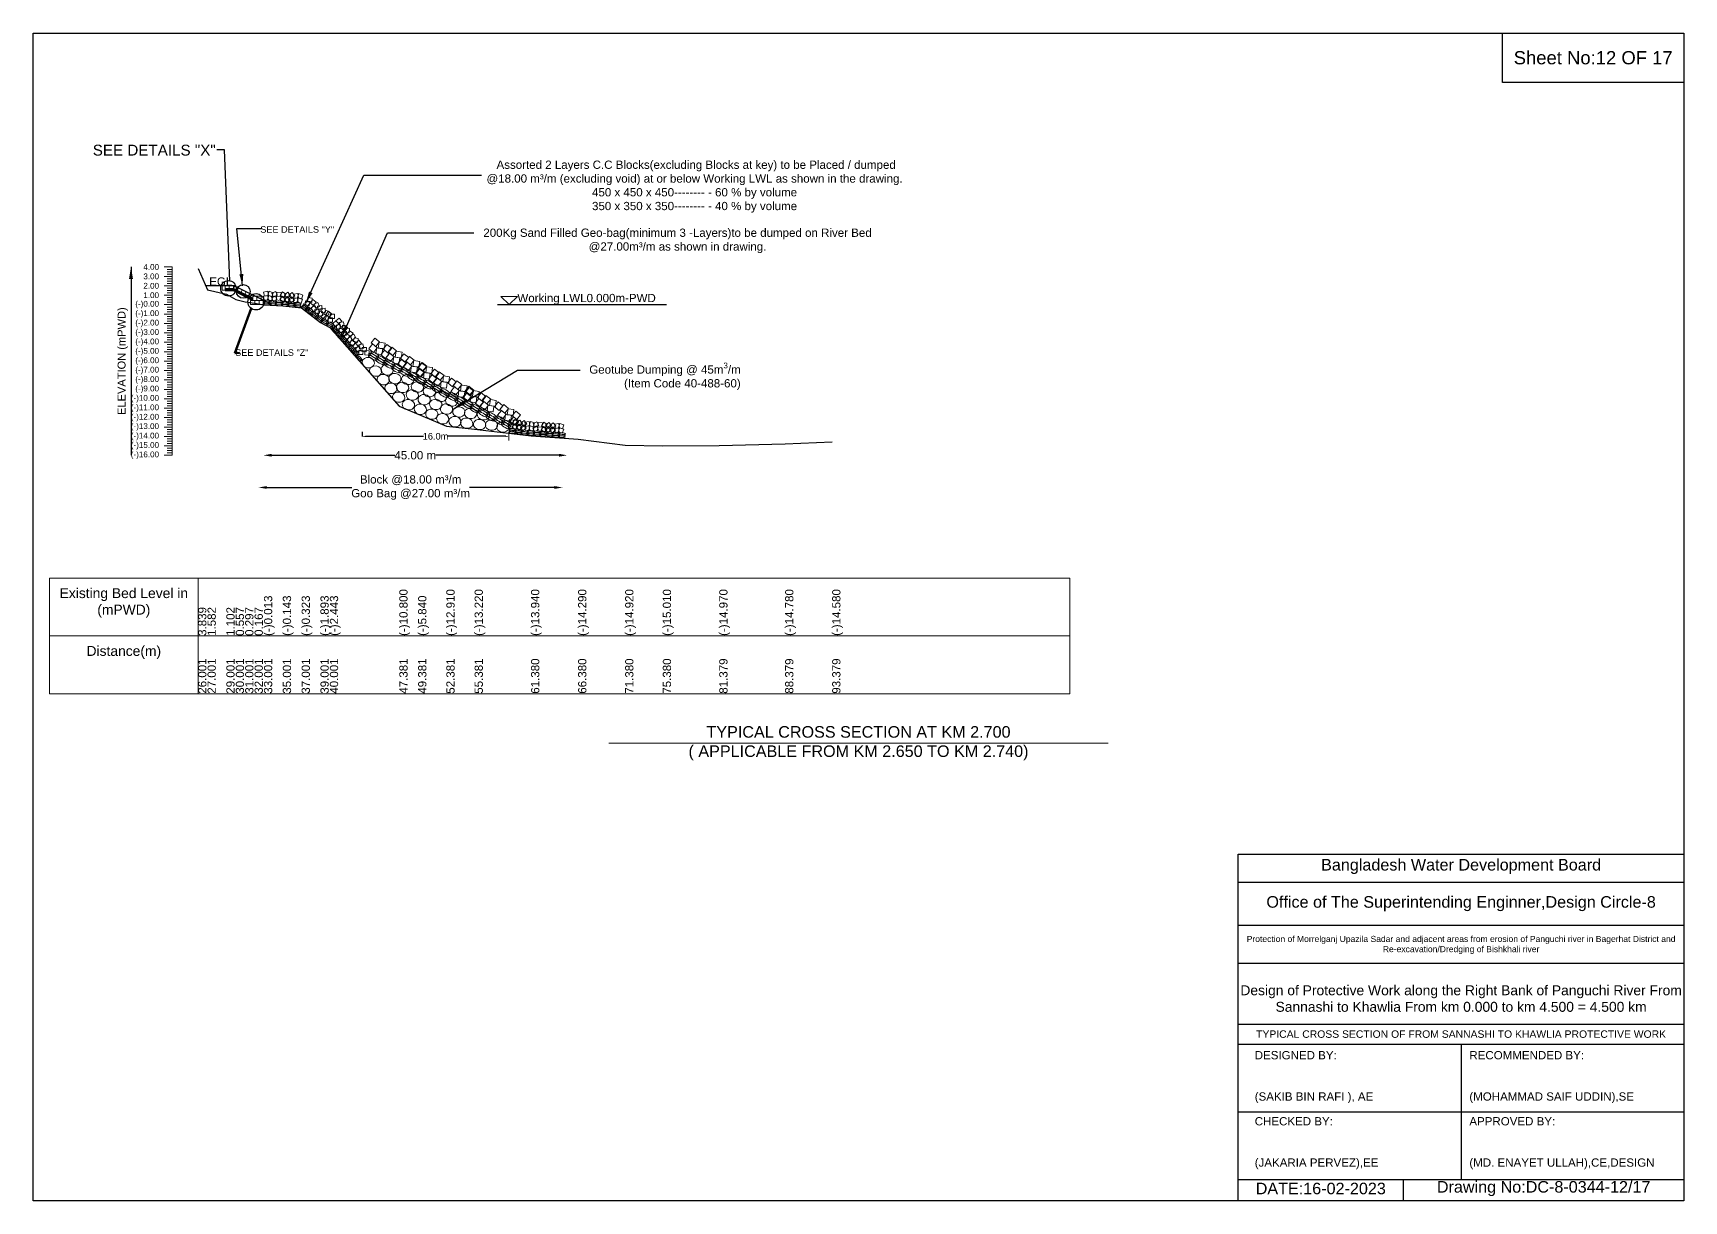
# Model space of a CAD drawing. Header units: inches. Extents: x 89000 to 337533, y -10828 to 570.
# Drawn here: x 254807 to 264807, y -10245 to -3174 of the extents above; entities that cross this region are included whole.
import ezdxf

# ---------------------------------------------------------------- set-up
doc = ezdxf.new("R2010")
doc.units = ezdxf.units.IN
doc.header["$LTSCALE"] = 7
doc.header["$MEASUREMENT"] = 0
for name, color, linetype, lineweight in [('Cross section Data Border', 7, 'Continuous', 9), ('Cross Section Labels', 7, 'Continuous', 9), ('Existing_Bed_Level for Xsection', 7, 'Continuous', 25), ('Long Section Labels', 7, 'Continuous', 9)]:
    doc.layers.add(name, color=color, linetype=linetype, lineweight=lineweight)
doc.styles.get("Standard").update_dxf_attribs({"font": 'arial.ttf'})
doc.dimstyles.new('Appron Lebeling Style', dxfattribs={"dimtxt": 50, "dimasz": 50, "dimexe": 0.18, "dimexo": 0.0625, "dimgap": 0.09, "dimtad": 0, "dimtih": 1, "dimtoh": 1, "dimdec": 4, "dimzin": 0, "dimdsep": 46, "dimtxsty": 'Standard', "dimcen": 0.09, "dimse1": 1, "dimse2": 1, "dimadec": 0, "dimazin": 0, "dimtfac": 1, "dimtdec": 4, "dimtofl": 0, "dimtmove": 0, "dimatfit": 3, "dimfxl": 1, "dimtolj": 1, "dimtzin": 0, "dimarcsym": 0})
doc.dimstyles.get("Standard").update_dxf_attribs({"dimtxt": 0.18, "dimasz": 0.18, "dimexe": 0.18, "dimexo": 0.0625, "dimgap": 0.09, "dimtad": 0, "dimtih": 1, "dimtoh": 1, "dimdec": 4, "dimzin": 0, "dimdsep": 46, "dimtxsty": 'Standard', "dimcen": 0.09, "dimadec": 0, "dimazin": 0, "dimtfac": 1, "dimtdec": 4, "dimtofl": 0, "dimtmove": 0, "dimatfit": 3, "dimfxl": 1, "dimtolj": 1, "dimtzin": 0, "dimarcsym": 0})

# ---------------------------------------------------------------- blocks, each defined once
blk = doc.blocks.new('*D24')
at = {"layer": 'Cross Section Labels', "color": 0, "lineweight": -2, "transparency": 16777216}
for p, q in [((256252, -5731), (256999, -5731)), ((257993, -5731), (257246, -5731))]:
    blk.add_line(p, q, dxfattribs=at)
at = {"layer": 'Cross Section Labels', "color": 0, "transparency": 16777216}
for points in [[(256252, -5722), (256252, -5739), (256202, -5731)], [(257993, -5722), (257993, -5739), (258043, -5731)]]:
    blk.add_solid(points, dxfattribs=at)
at = {"layer": 'Defpoints', "color": 0, "transparency": 16777216}
for p in [(256202, -4819), (258043, -5629), (258043, -5731)]:
    blk.add_point(p, dxfattribs=at)
at = {"layer": 'Cross Section Labels', "color": 0, "transparency": 16777216, "insert": (257122, -5731), "char_height": 50, "attachment_point": 5}
blk.add_mtext('\\A1;45.00 m', dxfattribs=at)
blk = doc.blocks.new('*D25')
at = {"layer": 'Cross Section Labels', "color": 0, "lineweight": -2, "transparency": 16777216}
for p, q in [((256223, -5926), (256738, -5926)), ((257965, -5926), (257450, -5926))]:
    blk.add_line(p, q, dxfattribs=at)
at = {"layer": 'Cross Section Labels', "color": 0, "transparency": 16777216}
for points in [[(256223, -5917), (256223, -5934), (256173, -5926)], [(257965, -5917), (257965, -5934), (258015, -5926)]]:
    blk.add_solid(points, dxfattribs=at)
at = {"layer": 'Defpoints', "color": 0, "transparency": 16777216}
for p in [(256173, -4814), (258015, -5624), (258015, -5926)]:
    blk.add_point(p, dxfattribs=at)
at = {"layer": 'Cross Section Labels', "color": 0, "transparency": 16777216, "insert": (257094, -5926), "char_height": 50, "attachment_point": 5}
blk.add_mtext('\\A1;Block @18.00 m³/m ^JGoo Bag @27.00 m³/m ', dxfattribs=at)
blk = doc.blocks.new('*D26')
at = {"layer": 'Cross Section Labels', "color": 0, "lineweight": -2, "transparency": 16777216}
for p, q in [((256800, -5588), (256800, -5617)), ((256820, -5616), (257172, -5616)), ((257670, -5616), (257318, -5616)), ((257690, -5616), (257690, -5616))]:
    blk.add_line(p, q, dxfattribs=at)
at = {"layer": 'Cross Section Labels', "color": 0, "transparency": 16777216}
for points in [[(256820, -5613), (256820, -5620), (256800, -5616)], [(257670, -5613), (257670, -5620), (257690, -5616)]]:
    blk.add_solid(points, dxfattribs=at)
at = {"layer": 'Defpoints', "color": 0, "transparency": 16777216}
for p in [(256800, -5588), (257690, -5616), (257690, -5616)]:
    blk.add_point(p, dxfattribs=at)
at = {"layer": 'Cross Section Labels', "color": 0, "transparency": 16777216, "insert": (257245, -5616), "char_height": 40, "attachment_point": 5}
blk.add_mtext('\\A1;16.0m', dxfattribs=at)

msp = doc.modelspace()

# ---------------------------------------------------------------- linework, layer by layer
for points in [[(254806.86984, -3174.3602), (264806.86984, -3174.3602), (264806.86984, -10245.3602), (254806.86984, -10245.3602)], [(263706.86984, -3174.3602), (264806.86984, -3174.3602), (264806.86984, -3474.3602), (263706.86984, -3474.3602)]]:
    msp.add_lwpolyline(points, close=True)
for points in [[(262106.86984, -10245.3602), (262106.86984, -8145.3602), (264806.86984, -8145.3602)], [(262106.86984, -8315.3602), (264806.86984, -8315.3602)], [(262106.86984, -8575.3602), (264806.86984, -8575.3602)], [(262106.86984, -8805.3602), (264806.86984, -8805.3602)], [(262106.86984, -9175.3602), (264806.86984, -9175.3602)], [(262106.86984, -9295.3602), (264806.86984, -9295.3602)], [(263456.86984, -9295.3602), (263456.86984, -10115.3602)], [(262106.86984, -9705.3602), (264806.86984, -9705.3602)], [(262106.86984, -10115.3602), (264806.86984, -10115.3602)], [(263106.86984, -10115.3602), (263106.86984, -10245.3602)]]:
    msp.add_lwpolyline(points)
at = {"color": 0, "linetype": 'Continuous', "lineweight": -3, "ltscale": 0.5}
for centre, radius in [((255990.23497, -4720.01425), 46.58127), ((256080.47204, -4738.66355), 41.34842), ((256157.78137, -4801.72308), 49.46033)]:
    msp.add_circle(centre, radius, dxfattribs=at)
at = {"layer": 'Cross section Data Border'}
msp.add_lwpolyline([(254906.86984, -6474.3602), (261086.94565, -6474.3602), (261086.94565, -7174.3602), (254906.86984, -7174.3602)], close=True, dxfattribs=at)
for points in [[(255806.86984, -6474.3602), (255806.86984, -7174.3602)], [(254906.86984, -6824.3602), (261086.94565, -6824.3602)]]:
    msp.add_lwpolyline(points, dxfattribs=at)
at = {"layer": 'Cross Section Labels'}
for p, q in [((255969.72493, -4733.2902), (255969.72493, -4730.4402)), ((257689.91329, -5590.95532), (257689.91329, -5641.99568)), ((257752.27876, -5603.0752), (257694.39309, -5574.13236))]:
    msp.add_line(p, q, dxfattribs=at)
msp.add_lwpolyline([(257690.76169, -4818.7902), (257740.76169, -4768.7902), (257640.76169, -4768.7902)], close=True, dxfattribs=at)
msp.add_lwpolyline([(258294.86984, -7474.3602), (259806.86984, -7474.3602), (261318.86984, -7474.3602)], dxfattribs=at)
for centre in [(256837.60692, -5170.07393), (256882.00855, -5220.99748), (256951.5692, -5214.03016), (256928.05706, -5272.74288), (256974.92779, -5325.30912), (256998.43992, -5266.5964), (257045.31065, -5319.9835), (257076.26969, -5271.78125), (257135.04508, -5317.81935), (257021.79851, -5378.69622), (257080.5739, -5424.73431), (257104.08603, -5366.02159), (257176.3139, -5393.9484), (257207.27295, -5345.74615), (257246.21136, -5423.03908), (257277.17041, -5374.83683), (257342.40705, -5402.76364), (257152.80177, -5452.66112), (257222.69923, -5481.7518), (257287.93587, -5509.67861), (257311.448, -5450.96589), (257362.49415, -5527.13361), (257386.00628, -5468.42089), (257457.06771, -5477.72982), (257535.12037, -5485.87489), (257433.55558, -5536.44254), (257511.60824, -5544.58761), (257583.83611, -5548.07921), (257652.5696, -5559.71488)]:
    msp.add_ellipse(centre, major_axis=(37.08633, -5.55466), ratio=0.8367374961, dxfattribs=at)
at = {"layer": 'Existing_Bed_Level for Xsection'}
for points in [[(255806.86984, -4599.9672), (255863.87123, -4728.6162), (255977.87364, -4755.9762), (256034.87466, -4787.0412), (256091.87605, -4801.8612), (256148.87707, -4809.2712), (256205.87846, -4819.5312), (256319.88087, -4826.9412), (256433.88328, -4837.2012), (256547.88568, -4926.6912), (256604.8867, -4958.0412), (257025.56326, -5434.3902), (257310.54076, -5554.6602), (257310.54076, -5554.6602), (257310.54076, -5554.6602), (257481.52921, -5572.3302), (257823.5095, -5613.3702), (258108.49579, -5633.3202), (258393.48401, -5669.2302), (258621.4757, -5674.3602), (258963.46478, -5672.0802), (259362.45391, -5661.2502), (259647.44714, -5649.8502)], [(256030.47003, -4704.7902), (255853.31449, -4704.7902)], [(256253.06169, -4818.7902), (256028.67228, -4706.59549), (256025.06169, -4704.7902), (256021.02493, -4704.7902), (255969.72493, -4704.7902)], [(255969.72493, -4721.8902), (256021.02493, -4721.8902), (256137.63669, -4780.19608)], [(255969.72493, -4727.5902), (256019.67934, -4727.5902), (256137.63669, -4786.56887)], [(255969.72493, -4733.2902), (256018.33375, -4733.2902), (256137.63669, -4792.94166)], [(257621.09097, -4818.7902), (258644.37697, -4818.7902)]]:
    msp.add_lwpolyline(points, dxfattribs=at)
at = {"layer": 'Long Section Labels'}
for points in [[(255650.34847, -4590.7902), (255600.34847, -4590.7902)], [(255650.34847, -5730.7902), (255650.34847, -5673.7902), (255650.34847, -5616.7902), (255650.34847, -5559.7902), (255650.34847, -5502.7902), (255650.34847, -5445.7902), (255650.34847, -5388.7902), (255650.34847, -5331.7902), (255650.34847, -5274.7902), (255650.34847, -5217.7902), (255650.34847, -5160.7902), (255650.34847, -5103.7902), (255650.34847, -5046.7902), (255650.34847, -4989.7902), (255650.34847, -4932.7902), (255650.34847, -4875.7902), (255650.34847, -4818.7902), (255650.34847, -4761.7902), (255650.34847, -4704.7902), (255650.34847, -4647.7902), (255650.34847, -4590.7902)], [(255650.34847, -4647.7902), (255600.34847, -4647.7902)], [(255650.34847, -4605.0402), (255620.34847, -4605.0402)], [(255650.34847, -4619.2902), (255620.34847, -4619.2902)], [(255650.34847, -4633.5402), (255620.34847, -4633.5402)], [(255650.34847, -4662.0402), (255620.34847, -4662.0402)], [(255650.34847, -4676.2902), (255620.34847, -4676.2902)], [(255650.34847, -4690.5402), (255620.34847, -4690.5402)], [(255650.34847, -4704.7902), (255600.34847, -4704.7902)], [(255650.34847, -4761.7902), (255600.34847, -4761.7902)], [(255650.34847, -4719.0402), (255620.34847, -4719.0402)], [(255650.34847, -4733.2902), (255620.34847, -4733.2902)], [(255650.34847, -4747.5402), (255620.34847, -4747.5402)], [(255650.34847, -4776.0402), (255620.34847, -4776.0402)], [(255650.34847, -4790.2902), (255620.34847, -4790.2902)], [(255650.34847, -4818.7902), (255600.34847, -4818.7902)], [(255650.34847, -4875.7902), (255600.34847, -4875.7902)], [(255650.34847, -4804.5402), (255620.34847, -4804.5402)], [(255650.34847, -4833.0402), (255620.34847, -4833.0402)], [(255650.34847, -4847.2902), (255620.34847, -4847.2902)], [(255650.34847, -4861.5402), (255620.34847, -4861.5402)], [(255650.34847, -4890.0402), (255620.34847, -4890.0402)], [(255650.34847, -4932.7902), (255600.34847, -4932.7902)], [(255650.34847, -4989.7902), (255600.34847, -4989.7902)], [(255650.34847, -4904.2902), (255620.34847, -4904.2902)], [(255650.34847, -4918.5402), (255620.34847, -4918.5402)], [(255650.34847, -4947.0402), (255620.34847, -4947.0402)], [(255650.34847, -4961.2902), (255620.34847, -4961.2902)], [(255650.34847, -4975.5402), (255620.34847, -4975.5402)], [(255650.34847, -5046.7902), (255600.34847, -5046.7902)], [(255650.34847, -5004.0402), (255620.34847, -5004.0402)], [(255650.34847, -5018.2902), (255620.34847, -5018.2902)], [(255650.34847, -5032.5402), (255620.34847, -5032.5402)], [(255650.34847, -5061.0402), (255620.34847, -5061.0402)], [(255650.34847, -5075.2902), (255620.34847, -5075.2902)], [(255650.34847, -5089.5402), (255620.34847, -5089.5402)], [(255650.34847, -5103.7902), (255600.34847, -5103.7902)], [(255650.34847, -5160.7902), (255600.34847, -5160.7902)], [(255650.34847, -5118.0402), (255620.34847, -5118.0402)], [(255650.34847, -5132.2902), (255620.34847, -5132.2902)], [(255650.34847, -5146.5402), (255620.34847, -5146.5402)], [(255650.34847, -5175.0402), (255620.34847, -5175.0402)], [(255650.34847, -5189.2902), (255620.34847, -5189.2902)], [(255650.34847, -5217.7902), (255600.34847, -5217.7902)], [(255650.34847, -5274.7902), (255600.34847, -5274.7902)], [(255650.34847, -5203.5402), (255620.34847, -5203.5402)], [(255650.34847, -5232.0402), (255620.34847, -5232.0402)], [(255650.34847, -5246.2902), (255620.34847, -5246.2902)], [(255650.34847, -5260.5402), (255620.34847, -5260.5402)], [(255650.34847, -5289.0402), (255620.34847, -5289.0402)], [(255650.34847, -5331.7902), (255600.34847, -5331.7902)], [(255650.34847, -5388.7902), (255600.34847, -5388.7902)], [(255650.34847, -5303.2902), (255620.34847, -5303.2902)], [(255650.34847, -5317.5402), (255620.34847, -5317.5402)], [(255650.34847, -5346.0402), (255620.34847, -5346.0402)], [(255650.34847, -5360.2902), (255620.34847, -5360.2902)], [(255650.34847, -5374.5402), (255620.34847, -5374.5402)], [(255650.34847, -5445.7902), (255600.34847, -5445.7902)], [(255650.34847, -5403.0402), (255620.34847, -5403.0402)], [(255650.34847, -5417.2902), (255620.34847, -5417.2902)], [(255650.34847, -5431.5402), (255620.34847, -5431.5402)], [(255650.34847, -5460.0402), (255620.34847, -5460.0402)], [(255650.34847, -5474.2902), (255620.34847, -5474.2902)], [(255650.34847, -5488.5402), (255620.34847, -5488.5402)], [(255650.34847, -5502.7902), (255600.34847, -5502.7902)], [(255650.34847, -5559.7902), (255600.34847, -5559.7902)], [(255650.34847, -5517.0402), (255620.34847, -5517.0402)], [(255650.34847, -5531.2902), (255620.34847, -5531.2902)], [(255650.34847, -5545.5402), (255620.34847, -5545.5402)], [(255650.34847, -5574.0402), (255620.34847, -5574.0402)], [(255650.34847, -5588.2902), (255620.34847, -5588.2902)], [(255650.34847, -5616.7902), (255600.34847, -5616.7902)], [(255650.34847, -5673.7902), (255600.34847, -5673.7902)], [(255650.34847, -5602.5402), (255620.34847, -5602.5402)], [(255650.34847, -5631.0402), (255620.34847, -5631.0402)], [(255650.34847, -5645.2902), (255620.34847, -5645.2902)], [(255650.34847, -5659.5402), (255620.34847, -5659.5402)], [(255650.34847, -5688.0402), (255620.34847, -5688.0402)], [(255650.34847, -5730.7902), (255600.34847, -5730.7902)], [(255650.34847, -5702.2902), (255620.34847, -5702.2902)], [(255650.34847, -5716.5402), (255620.34847, -5716.5402)]]:
    msp.add_lwpolyline(points, dxfattribs=at)
for points in [[(255969.72493, -4704.7902), (255952.62493, -4704.7902), (255952.62493, -4730.4402), (255969.72493, -4730.4402)], [(255995.37493, -4704.7902), (255969.72493, -4704.7902), (255969.72493, -4721.8902), (255995.37493, -4721.8902)], [(256021.02493, -4704.7902), (255995.37493, -4704.7902), (255995.37493, -4721.8902), (256021.02493, -4721.8902)], [(256051.61434, -4718.06652), (256028.67228, -4706.59549), (256021.02493, -4721.8902), (256043.96699, -4733.36122)], [(256074.5564, -4729.53755), (256051.61434, -4718.06652), (256043.96699, -4733.36122), (256066.90904, -4744.83225)], [(256097.49845, -4741.00858), (256074.5564, -4729.53755), (256066.90904, -4744.83225), (256089.8511, -4756.30328)], [(256120.44051, -4752.47961), (256097.49845, -4741.00858), (256089.8511, -4756.30328), (256112.79316, -4767.77431)], [(256143.38257, -4763.95063), (256120.44051, -4752.47961), (256112.79316, -4767.77431), (256135.73522, -4779.24534)], [(256150.46169, -4793.1402), (256124.81169, -4793.1402), (256124.81169, -4818.7902), (256150.46169, -4818.7902)], [(256163.28669, -4767.4902), (256137.63669, -4767.4902), (256137.63669, -4793.1402), (256163.28669, -4793.1402)], [(256176.11169, -4793.1402), (256150.46169, -4793.1402), (256150.46169, -4818.7902), (256176.11169, -4818.7902)], [(256188.93669, -4767.4902), (256163.28669, -4767.4902), (256163.28669, -4793.1402), (256188.93669, -4793.1402)], [(256201.76169, -4793.1402), (256176.11169, -4793.1402), (256176.11169, -4818.7902), (256201.76169, -4818.7902)], [(256227.28505, -4763.19687), (256202.13163, -4768.21963), (256207.15439, -4793.37304), (256232.30781, -4788.35028)], [(256228.94875, -4737.60088), (256203.79534, -4742.62364), (256208.8181, -4767.77706), (256233.97151, -4762.7543)], [(256259.0798, -4771.92118), (256234.78823, -4763.68456), (256226.55161, -4787.97614), (256250.84319, -4796.21276)], [(256260.74351, -4746.32519), (256236.45193, -4738.08858), (256228.21532, -4762.38015), (256252.50689, -4770.61677)], [(256274.2427, -4764.43795), (256251.23728, -4775.78136), (256262.58069, -4798.78678), (256285.58611, -4787.44337)], [(256275.90641, -4738.84196), (256252.90098, -4750.18537), (256264.24439, -4773.19079), (256287.24982, -4761.84738)], [(256307.63753, -4771.30993), (256282.04154, -4769.64622), (256280.37784, -4795.24221), (256305.97383, -4796.90591)], [(256309.30123, -4745.71394), (256283.70525, -4744.05023), (256282.04154, -4769.64622), (256307.63753, -4771.30993)], [(256337.38841, -4781.38106), (256316.04496, -4767.15504), (256301.81894, -4788.49848), (256323.16238, -4802.72451)], [(256339.05211, -4755.78507), (256317.70867, -4741.55905), (256303.48264, -4762.90249), (256324.82609, -4777.12852)], [(256347.82703, -4769.18138), (256328.13046, -4785.61207), (256344.56115, -4805.30864), (256364.25772, -4788.87795)], [(256350.12619, -4743.63463), (256330.42962, -4760.06532), (256346.86031, -4779.76189), (256366.55688, -4763.3312)], [(256389.80576, -4791.16273), (256373.3594, -4771.47924), (256353.67591, -4787.92561), (256370.12228, -4807.60909)], [(256392.10492, -4765.61598), (256375.65856, -4745.93249), (256355.97507, -4762.37886), (256372.42144, -4782.06234)], [(256407.72469, -4777.00998), (256382.45424, -4781.40622), (256386.85048, -4806.67667), (256412.12093, -4802.28043)], [(256410.02385, -4751.46324), (256384.7534, -4755.85947), (256389.14964, -4781.12992), (256414.42009, -4776.73368)], [(256439.29287, -4786.52159), (256415.21344, -4777.68396), (256406.37581, -4801.76338), (256430.45523, -4810.60102)], [(256441.59202, -4760.97484), (256417.5126, -4752.13721), (256408.67497, -4776.21663), (256432.75439, -4785.05427)], [(256482.75278, -4800.03327), (256457.36283, -4796.39006), (256453.71963, -4821.78001), (256479.10958, -4825.42322)], [(256498.59079, -4779.85704), (256473.20084, -4776.21384), (256469.55763, -4801.60379), (256494.94758, -4805.24699)], [(256522.25755, -4804.3993), (256502.08132, -4788.5613), (256486.24332, -4808.73753), (256506.41955, -4824.57553)], [(256506.41955, -4824.57553), (256486.24332, -4808.73753), (256470.40532, -4828.91375), (256490.58154, -4844.75176)], [(256525.2721, -4849.69771), (256515.70372, -4825.89921), (256491.90522, -4835.46758), (256501.4736, -4859.26608)], [(256541.1101, -4829.52148), (256531.54173, -4805.72298), (256507.74322, -4815.29136), (256517.3116, -4839.08986)], [(256539.96973, -4844.15836), (256514.5026, -4847.21581), (256517.56005, -4872.68294), (256543.02717, -4869.62549)], [(256555.80773, -4823.98214), (256530.3406, -4827.03958), (256533.39805, -4852.50671), (256558.86518, -4849.44926)], [(256563.21232, -4885.45213), (256560.13459, -4859.98745), (256534.66991, -4863.06518), (256537.74763, -4888.52986)], [(256579.05032, -4865.27591), (256575.9726, -4839.81122), (256550.50791, -4842.88895), (256553.58564, -4868.35363)], [(256585.94811, -4883.3375), (256562.35818, -4873.26588), (256552.28657, -4896.85582), (256575.8765, -4906.92743)], [(256603.51846, -4899.12917), (256585.01209, -4881.36864), (256567.25155, -4899.87502), (256585.75793, -4917.63555)], [(256601.78612, -4863.16127), (256578.19618, -4853.08966), (256568.12457, -4876.67959), (256591.71451, -4886.75121)], [(256615.87951, -4876.65414), (256597.37313, -4858.89361), (256579.6126, -4877.39999), (256598.11898, -4895.16052)], [(256620.42384, -4898.78216), (256594.77906, -4899.29934), (256595.29624, -4924.94413), (256620.94102, -4924.42694)], [(256632.78489, -4876.30713), (256607.1401, -4876.82431), (256607.65728, -4902.46909), (256633.30207, -4901.95191)], [(256677.59022, -4918.95189), (256660.61126, -4899.72593), (256641.3853, -4916.70489), (256658.36426, -4935.93084)], [(256658.36426, -4935.93084), (256641.3853, -4916.70489), (256622.15934, -4933.68385), (256639.1383, -4952.9098)], [(256672.3622, -4964.04846), (256667.25592, -4938.91186), (256642.11932, -4944.01815), (256647.2256, -4969.15474)], [(256687.8193, -4961.25874), (256662.2192, -4959.65968), (256660.62013, -4985.25978), (256686.22024, -4986.85885)], [(256691.58816, -4947.0695), (256686.48187, -4921.93291), (256661.34528, -4927.03919), (256666.45156, -4952.17578)], [(256703.21003, -5006.07524), (256704.7887, -4980.47387), (256679.18733, -4978.8952), (256677.60865, -5004.49657)], [(256707.04526, -4944.27978), (256681.44515, -4942.68072), (256679.84609, -4968.28083), (256705.4462, -4969.87989)], [(256725.95333, -5008.10757), (256704.57403, -4993.93548), (256690.40194, -5015.31479), (256711.78125, -5029.48687)], [(256722.43598, -4989.09628), (256724.01466, -4963.49491), (256698.41329, -4961.91624), (256696.83461, -4987.51761)], [(256745.17929, -4991.12861), (256723.79998, -4976.95653), (256709.6279, -4998.33583), (256731.0072, -5012.50791)], [(256761.57624, -5019.7321), (256750.15648, -4996.76449), (256727.18886, -5008.18425), (256738.60862, -5031.15187)], [(256742.35029, -5036.71106), (256730.93052, -5013.74344), (256707.9629, -5025.16321), (256719.38267, -5048.13083)], [(256758.37933, -5042.09457), (256734.06703, -5033.91932), (256725.89178, -5058.23162), (256750.20408, -5066.40687)], [(256777.21697, -5070.51255), (256760.23801, -5051.28659), (256741.01205, -5068.26555), (256757.99101, -5087.49151)], [(256777.60528, -5025.11561), (256753.29299, -5016.94036), (256745.11774, -5041.25266), (256769.43004, -5049.42791)], [(256796.44293, -5053.53359), (256779.46397, -5034.30763), (256760.23801, -5051.28659), (256777.21697, -5070.51255)], [(256791.21491, -5098.63017), (256786.10863, -5073.49357), (256760.97203, -5078.59985), (256766.07831, -5103.73645)], [(256806.67201, -5095.84045), (256781.07191, -5094.24138), (256779.47284, -5119.84149), (256805.07295, -5121.44055)], [(256810.44087, -5081.65121), (256805.33458, -5056.51461), (256780.19799, -5061.6209), (256785.30427, -5086.75749)], [(256825.89797, -5078.86149), (256800.29786, -5077.26242), (256798.6988, -5102.86253), (256824.29891, -5104.46159)], [(256841.28869, -5123.67799), (256842.86737, -5098.07662), (256817.266, -5096.49794), (256815.68732, -5122.09932)], [(256891.47557, -5079.49413), (256862.84865, -5056.93084), (256840.28536, -5085.55776), (256868.91228, -5108.12105)], [(256905.35069, -5043.48297), (256876.72377, -5020.91968), (256854.16048, -5049.5466), (256882.7874, -5072.10989)], [(256924.75395, -5084.79561), (256888.67857, -5079.58317), (256883.46613, -5115.65854), (256919.54151, -5120.87099)], [(256939.1325, -5051.30144), (256903.05712, -5046.08899), (256897.84468, -5082.16437), (256933.92006, -5087.37682)], [(256964.9472, -5116.3526), (256936.32028, -5093.78932), (256913.757, -5122.41624), (256942.38392, -5144.97952)], [(256979.32575, -5082.85843), (256950.69883, -5060.29514), (256928.13555, -5088.92206), (256956.76247, -5111.48535)], [(257008.44102, -5098.76159), (256979.8141, -5076.1983), (256957.25081, -5104.82522), (256985.87773, -5127.38851)], [(256994.56591, -5134.77275), (256965.93899, -5112.20946), (256943.3757, -5140.83638), (256972.00262, -5163.39967)], [(257027.84429, -5140.07424), (256991.76891, -5134.86179), (256986.55646, -5170.93717), (257022.63184, -5176.14962)], [(257042.22284, -5106.58006), (257006.14746, -5101.36762), (257000.93501, -5137.443), (257037.01039, -5142.65544)], [(257068.03754, -5171.63123), (257039.41062, -5149.06794), (257016.84733, -5177.69486), (257045.47425, -5200.25815)], [(257082.41609, -5138.13706), (257053.78917, -5115.57377), (257031.22588, -5144.20069), (257059.8528, -5166.76398)], [(257101.60877, -5190.3706), (257072.98185, -5167.80731), (257050.41857, -5196.43423), (257079.04549, -5218.99752)], [(257115.48389, -5154.35944), (257086.85697, -5131.79615), (257064.29368, -5160.42307), (257092.9206, -5182.98636)], [(257134.88715, -5195.67209), (257098.81178, -5190.45964), (257093.59933, -5226.53502), (257129.67471, -5231.74746)], [(257149.26571, -5162.17791), (257113.19033, -5156.96546), (257107.97788, -5193.04084), (257144.05326, -5198.25329)], [(257189.45896, -5193.7349), (257160.83204, -5171.17161), (257138.26875, -5199.79853), (257166.89567, -5222.36182)], [(257193.15021, -5192.24552), (257164.52329, -5169.68223), (257141.96, -5198.30915), (257170.58692, -5220.87244)], [(257226.93203, -5200.06399), (257190.85665, -5194.85155), (257185.6442, -5230.92692), (257221.71958, -5236.13937)], [(257175.08041, -5227.22908), (257146.45349, -5204.66579), (257123.8902, -5233.29271), (257152.51712, -5255.856)], [(257179.2751, -5228.25668), (257150.64818, -5205.69339), (257128.08489, -5234.32031), (257156.71181, -5256.8836)], [(257212.55348, -5233.55817), (257176.4781, -5228.34572), (257171.26565, -5264.4211), (257207.34103, -5269.63355)], [(257252.74673, -5265.11516), (257224.11981, -5242.55187), (257201.55652, -5271.17879), (257230.18344, -5293.74208)], [(257267.12528, -5231.62098), (257238.49836, -5209.0577), (257215.93507, -5237.68462), (257244.56199, -5260.2479)], [(257282.36543, -5283.53531), (257253.73851, -5260.97202), (257231.17522, -5289.59894), (257259.80214, -5312.16223)], [(257296.24055, -5247.52415), (257267.61363, -5224.96086), (257245.05034, -5253.58778), (257273.67726, -5276.15107)], [(257315.64381, -5288.83679), (257279.56843, -5283.62435), (257274.35598, -5319.69973), (257310.43136, -5324.91217)], [(257330.02236, -5255.34262), (257293.94698, -5250.13017), (257288.73454, -5286.20555), (257324.80991, -5291.418)], [(257370.21561, -5286.89961), (257341.58869, -5264.33632), (257319.0254, -5292.96324), (257347.65232, -5315.52653)], [(257403.28341, -5303.12199), (257374.65649, -5280.5587), (257352.09321, -5309.18562), (257380.72013, -5331.74891)], [(257389.4083, -5339.13315), (257360.78138, -5316.56987), (257338.21809, -5345.19679), (257366.84501, -5367.76007)], [(257422.68668, -5344.43464), (257386.6113, -5339.22219), (257381.39885, -5375.29757), (257417.47423, -5380.51002)], [(257437.06523, -5310.94046), (257400.98985, -5305.72802), (257395.7774, -5341.8034), (257431.85278, -5347.01584)], [(257462.25282, -5371.87503), (257433.6259, -5349.31174), (257411.06262, -5377.93866), (257439.68954, -5400.50195)], [(257462.87993, -5375.99163), (257434.25301, -5353.42834), (257411.68972, -5382.05526), (257440.31664, -5404.61855)], [(257476.12794, -5335.86387), (257447.50102, -5313.30058), (257424.93773, -5341.9275), (257453.56465, -5364.49079)], [(257477.25848, -5342.49746), (257448.63156, -5319.93417), (257426.06827, -5348.56109), (257454.69519, -5371.12438)], [(257495.5312, -5377.17652), (257459.45583, -5371.96407), (257454.24338, -5408.03945), (257490.31876, -5413.2519)], [(257509.90976, -5343.68234), (257473.83438, -5338.4699), (257468.62193, -5374.54528), (257504.69731, -5379.75772)], [(257535.72446, -5408.73351), (257507.09754, -5386.17022), (257484.53425, -5414.79714), (257513.16117, -5437.36043)], [(257550.10301, -5375.23933), (257521.47609, -5352.67605), (257498.9128, -5381.30297), (257527.53972, -5403.86625)], [(257579.21827, -5391.1425), (257550.59135, -5368.57921), (257528.02807, -5397.20613), (257556.65499, -5419.76942)], [(257613.00009, -5398.96097), (257576.92471, -5393.74852), (257571.71226, -5429.8239), (257607.78764, -5435.03635)], [(257565.34316, -5427.15366), (257536.71624, -5404.59037), (257514.15295, -5433.21729), (257542.77987, -5455.78058)], [(257598.62154, -5432.45514), (257562.54616, -5427.2427), (257557.33371, -5463.31808), (257593.40909, -5468.53052)], [(257653.19334, -5430.51796), (257624.56642, -5407.95467), (257602.00313, -5436.58159), (257630.63005, -5459.14488)], [(257672.38603, -5482.7515), (257643.75911, -5460.18822), (257621.19582, -5488.81514), (257649.82274, -5511.37842)], [(257686.26114, -5446.74034), (257657.63422, -5424.17706), (257635.07094, -5452.80398), (257663.69786, -5475.36726)], [(257705.66441, -5488.05299), (257669.58903, -5482.84054), (257664.37658, -5518.91592), (257700.45196, -5524.12837)], [(257720.04296, -5454.55882), (257683.96758, -5449.34637), (257678.75513, -5485.42175), (257714.83051, -5490.63419)], [(257745.85766, -5519.60998), (257717.23074, -5497.04669), (257694.66745, -5525.67361), (257723.29437, -5548.2369)], [(257760.23621, -5486.11581), (257731.60929, -5463.55252), (257709.046, -5492.17944), (257737.67292, -5514.74273)], [(257714.51458, -5543.43062), (257689.04731, -5540.37437), (257685.99106, -5565.84164), (257711.45833, -5568.89789)], [(257717.57083, -5517.96335), (257692.10356, -5514.9071), (257689.04731, -5540.37437), (257714.51458, -5543.43062)], [(257743.67234, -5555.10825), (257723.13596, -5539.74012), (257707.76783, -5560.2765), (257728.30421, -5575.64463)], [(257746.72859, -5529.64098), (257726.19221, -5514.27285), (257710.82408, -5534.80923), (257731.36046, -5550.17736)], [(257753.35562, -5542.74141), (257733.18014, -5558.58036), (257749.01909, -5578.75584), (257769.19458, -5562.91689)], [(257756.41187, -5517.27414), (257736.23639, -5533.11309), (257752.07534, -5553.28857), (257772.25082, -5537.44962)], [(257794.66357, -5565.9588), (257778.80855, -5545.79594), (257758.64569, -5561.65095), (257774.5007, -5581.81381)], [(257797.71981, -5540.49153), (257781.8648, -5520.32867), (257761.70194, -5536.18368), (257777.55695, -5556.34654)], [(257810.20533, -5551.52924), (257785.0272, -5556.42662), (257789.92458, -5581.60475), (257815.10271, -5576.70737)], [(257811.99653, -5525.94186), (257786.8184, -5530.83924), (257791.71579, -5556.01737), (257816.89391, -5551.11999)], [(257841.95622, -5560.41185), (257817.70599, -5552.05431), (257809.34845, -5576.30455), (257833.59869, -5584.66208)], [(257843.74743, -5534.82446), (257819.49719, -5526.46693), (257811.13965, -5550.71717), (257835.38989, -5559.0747)], [(257857.15622, -5553.00425), (257834.09456, -5564.2329), (257845.32322, -5587.29455), (257868.38487, -5576.0659)], [(257858.94742, -5527.41686), (257835.88577, -5538.64552), (257847.11442, -5561.70717), (257870.17608, -5550.47852)], [(257890.51639, -5560.04251), (257864.92901, -5558.25131), (257863.13781, -5583.83869), (257888.72519, -5585.6299)], [(257892.3076, -5534.45513), (257866.72021, -5532.66393), (257864.92901, -5558.25131), (257890.51639, -5560.04251)], [(257920.21673, -5570.26174), (257898.94442, -5555.92956), (257884.61224, -5577.20187), (257905.88454, -5591.53405)], [(257922.00793, -5544.67436), (257900.73562, -5530.34218), (257886.40344, -5551.61449), (257907.67575, -5565.94667)], [(257929.27564, -5557.4305), (257909.90936, -5574.24923), (257926.72809, -5593.61551), (257946.09437, -5576.79678)], [(257931.06684, -5531.84312), (257911.70056, -5548.66185), (257928.51929, -5568.02813), (257947.88557, -5551.2094)], [(257971.68276, -5578.57358), (257954.84861, -5559.2207), (257935.49573, -5576.05484), (257952.32988, -5595.40773)], [(257973.47396, -5552.9862), (257956.63982, -5533.63332), (257937.28693, -5550.46746), (257954.12108, -5569.82034)], [(257989.317, -5564.06766), (257964.13887, -5568.96504), (257969.03625, -5594.14317), (257994.21438, -5589.24579)], [(257991.1082, -5538.48028), (257965.93007, -5543.37766), (257970.82746, -5568.55579), (257996.00559, -5563.65841)], [(258021.0679, -5572.95027), (257996.81766, -5564.59273), (257988.46012, -5588.84297), (258012.71036, -5597.2005)], [(258022.8591, -5547.36288), (257998.60886, -5539.00535), (257990.25132, -5563.25559), (258014.50156, -5571.61312)]]:
    msp.add_lwpolyline(points, close=True, dxfattribs=at)
for centre, major_axis in [((256222.20527, -4796.3163), (18.92965, -1.2304)), ((256260.06458, -4798.7771), (18.92965, -1.2304)), ((256297.92389, -4801.2379), (18.92965, -1.2304)), ((256336.35579, -4804.101), (18.89324, -1.70036)), ((256220.94825, -4815.65549), (18.92965, -1.2304)), ((256221.57676, -4805.98589), (18.92965, -1.2304)), ((256258.80756, -4818.11629), (18.92965, -1.2304)), ((256259.43607, -4808.44669), (18.92965, -1.2304)), ((256296.66687, -4820.57709), (18.92965, -1.2304)), ((256297.29538, -4810.9075), (18.92965, -1.2304)), ((256334.61864, -4823.40299), (18.89324, -1.70036)), ((256335.48722, -4813.75199), (18.89324, -1.70036)), ((256372.40512, -4826.8037), (18.89324, -1.70036)), ((256373.2737, -4817.1527), (18.89324, -1.70036)), ((256374.14227, -4807.50171), (18.89324, -1.70036)), ((256410.1916, -4830.20441), (18.89324, -1.70036)), ((256411.06018, -4820.55341), (18.89324, -1.70036)), ((256411.92875, -4810.90242), (18.89324, -1.70036)), ((256447.66366, -4841.85913), (14.92144, -11.71308)), ((256453.64691, -4834.237), (14.92144, -11.71308)), ((256459.63015, -4826.61487), (14.92144, -11.71308)), ((256477.50654, -4865.2853), (14.92144, -11.71308)), ((256483.48979, -4857.66317), (14.92144, -11.71308)), ((256489.47304, -4850.04104), (14.92144, -11.71308)), ((256507.34942, -4888.71146), (14.92144, -11.71308)), ((256513.33267, -4881.08933), (14.92144, -11.71308)), ((256519.31592, -4873.4672), (14.92144, -11.71308)), ((256537.19231, -4912.13763), (14.92144, -11.71308)), ((256543.17555, -4904.5155), (14.92144, -11.71308)), ((256549.1588, -4896.89337), (14.92144, -11.71308)), ((256568.2194, -4932.3451), (16.62153, -9.14168)), ((256572.88913, -4923.85453), (16.62153, -9.14168)), ((256577.55886, -4915.36397), (16.62153, -9.14168)), ((256601.46247, -4950.62846), (16.62153, -9.14168)), ((256606.1322, -4942.1379), (16.62153, -9.14168)), ((256610.80192, -4933.64733), (16.62153, -9.14168)), ((256629.28128, -4978.34484), (12.55688, -14.21866)), ((256636.54442, -4971.93057), (12.55688, -14.21866)), ((256643.80756, -4965.5163), (12.55688, -14.21866)), ((256654.39504, -5006.78217), (12.55688, -14.21866)), ((256661.65818, -5000.3679), (12.55688, -14.21866)), ((256668.92132, -4993.95363), (12.55688, -14.21866)), ((256679.50881, -5035.2195), (12.55688, -14.21866)), ((256686.77195, -5028.80523), (12.55688, -14.21866)), ((256694.03509, -5022.39095), (12.55688, -14.21866)), ((256704.62258, -5063.65683), (12.55688, -14.21866)), ((256711.88572, -5057.24256), (12.55688, -14.21866)), ((256719.14885, -5050.82828), (12.55688, -14.21866)), ((256729.73634, -5092.09416), (12.55688, -14.21866)), ((256736.99948, -5085.67988), (12.55688, -14.21866)), ((256744.26262, -5079.26561), (12.55688, -14.21866)), ((256762.11325, -5114.11721), (12.55688, -14.21866)), ((256769.37639, -5107.70294), (12.55688, -14.21866)), ((256875.82229, -5116.42283), (23.52006, -13.17101)), ((256754.85011, -5120.53149), (12.55688, -14.21866)), ((256779.96387, -5148.96881), (12.55688, -14.21866)), ((256787.22701, -5142.55454), (12.55688, -14.21866)), ((256862.36632, -5140.45174), (23.52006, -13.17101)), ((256869.0943, -5128.43729), (23.52006, -13.17101)), ((256906.98724, -5166.93858), (23.52006, -13.17101)), ((256913.71522, -5154.92412), (23.52006, -13.17101)), ((256920.4432, -5142.90967), (23.52006, -13.17101)), ((256958.94587, -5190.31156), (23.52006, -13.17101)), ((256965.67385, -5178.2971), (23.52006, -13.17101)), ((256972.40183, -5166.28265), (23.52006, -13.17101)), ((257010.29477, -5204.78394), (23.52006, -13.17101)), ((257017.02275, -5192.76948), (23.52006, -13.17101)), ((257068.20375, -5214.39666), (23.52006, -13.17101)), ((257003.56678, -5216.79839), (23.52006, -13.17101)), ((257054.74779, -5238.42557), (23.52006, -13.17101)), ((257061.47577, -5226.41112), (23.52006, -13.17101)), ((257099.3687, -5264.91241), (23.52006, -13.17101)), ((257106.09669, -5252.89795), (23.52006, -13.17101)), ((257112.82467, -5240.8835), (23.52006, -13.17101)), ((257150.16585, -5289.2143), (23.52006, -13.17101)), ((257156.89383, -5277.19984), (23.52006, -13.17101)), ((257163.62181, -5265.18539), (23.52006, -13.17101)), ((257194.78676, -5315.70113), (23.52006, -13.17101)), ((257201.51474, -5303.68668), (23.52006, -13.17101)), ((257208.24273, -5291.67222), (23.52006, -13.17101)), ((257260.20136, -5315.0452), (23.52006, -13.17101)), ((257246.74539, -5339.07411), (23.52006, -13.17101)), ((257253.47338, -5327.05966), (23.52006, -13.17101)), ((257291.36631, -5365.56095), (23.52006, -13.17101)), ((257298.09429, -5353.54649), (23.52006, -13.17101)), ((257304.82227, -5341.53203), (23.52006, -13.17101)), ((257342.54731, -5387.18813), (23.52006, -13.17101)), ((257349.27529, -5375.17367), (23.52006, -13.17101)), ((257356.00328, -5363.15922), (23.52006, -13.17101)), ((257387.16823, -5413.67496), (23.52006, -13.17101)), ((257393.89621, -5401.66051), (23.52006, -13.17101)), ((257400.62419, -5389.64605), (23.52006, -13.17101)), ((257446.59954, -5408.80374), (23.52006, -13.17101)), ((257433.14357, -5432.83265), (23.52006, -13.17101)), ((257439.87156, -5420.81819), (23.52006, -13.17101)), ((257477.76449, -5459.31948), (23.52006, -13.17101)), ((257484.49247, -5447.30503), (23.52006, -13.17101)), ((257491.22045, -5435.29057), (23.52006, -13.17101)), ((257529.72312, -5482.69246), (23.52006, -13.17101)), ((257536.4511, -5470.67801), (23.52006, -13.17101)), ((257543.17909, -5458.66355), (23.52006, -13.17101)), ((257574.34404, -5509.1793), (23.52006, -13.17101)), ((257581.07202, -5497.16484), (23.52006, -13.17101)), ((257587.8, -5485.15039), (23.52006, -13.17101)), ((257638.98101, -5506.77757), (23.52006, -13.17101)), ((257625.52504, -5530.80648), (23.52006, -13.17101)), ((257632.25302, -5518.79202), (23.52006, -13.17101)), ((257670.14596, -5557.29331), (23.52006, -13.17101)), ((257676.87394, -5545.27886), (23.52006, -13.17101)), ((257683.60192, -5533.2644), (23.52006, -13.17101)), ((257708.75297, -5592.97204), (18.83446, -2.26027)), ((257709.90755, -5583.35107), (18.83446, -2.26027)), ((257711.06214, -5573.73011), (18.83446, -2.26027)), ((257746.42189, -5597.49257), (18.83446, -2.26027)), ((257747.57648, -5587.8716), (18.83446, -2.26027)), ((257748.73106, -5578.25064), (18.83446, -2.26027)), ((257784.09082, -5602.0131), (18.83446, -2.26027)), ((257785.2454, -5592.39214), (18.83446, -2.26027)), ((257786.39998, -5582.77117), (18.83446, -2.26027)), ((257821.64352, -5605.21824), (18.92329, -1.32469)), ((257822.3202, -5595.55189), (18.92329, -1.32469)), ((257822.99688, -5585.88555), (18.92329, -1.32469)), ((257860.16678, -5598.20128), (18.92329, -1.32469)), ((257860.84346, -5588.53494), (18.92329, -1.32469)), ((257898.01336, -5600.85067), (18.92329, -1.32469)), ((257898.69004, -5591.18433), (18.92329, -1.32469)), ((257935.85994, -5603.50006), (18.92329, -1.32469)), ((257936.53662, -5593.83371), (18.92329, -1.32469)), ((257974.3832, -5596.4831), (18.92329, -1.32469)), ((258012.22978, -5599.13249), (18.92329, -1.32469)), ((257859.4901, -5607.86763), (18.92329, -1.32469)), ((257897.33668, -5610.51701), (18.92329, -1.32469)), ((257935.18326, -5613.1664), (18.92329, -1.32469)), ((257973.02984, -5615.81579), (18.92329, -1.32469)), ((257973.70652, -5606.14945), (18.92329, -1.32469)), ((258010.87642, -5618.46518), (18.92329, -1.32469)), ((258011.5531, -5608.79883), (18.92329, -1.32469))]:
    msp.add_ellipse(centre, major_axis=major_axis, ratio=0.255, dxfattribs=at)

# ---------------------------------------------------------------- texts
at = {"attachment_point": 5}
for s, insert, char_height in [('Sheet No:12 OF 17', (264256.86984, -3324.3602), 80), ('Bangladesh Water Development Board', (263456.86984, -8220.3602), 70), ('Office of The Superintending Enginner,Design Circle-8', (263456.86984, -8445.3602), 70)]:
    msp.add_mtext(s, dxfattribs=dict(at, insert=insert, char_height=char_height))
at = {"color": 0, "linetype": 'Continuous', "lineweight": -3, "ltscale": 0.5}
for s, insert, char_height, attachment_point in [('SEE DETAILS "X"', (255168.66864, -3850.43124), 65.8288233, 1), ('SEE DETAILS "Y"', (256630.62138, -4343.72554), 39.497294, 3), ('SEE DETAILS "Z"', (256475.29377, -5089.2021), 39.497294, 3)]:
    msp.add_mtext(s, dxfattribs=dict(at, insert=insert, char_height=char_height, attachment_point=attachment_point))
for s, insert, char_height, width, attachment_point in [('Protection of Morrelganj Upazila Sadar and adjacent areas from erosion of Panguchi river in Bagerhat District and Re-excavation/Dredging of Bishkhali river', (263456.86984, -8695.3602), 37, 2800, 5), ('Design of Protective Work along the Right Bank of Panguchi River From Sannashi to Khawlia From km 0.000 to km 4.500 = 4.500 km', (263456.86984, -9020.3602), 60, 2700, 5), ('TYPICAL CROSS SECTION OF FROM SANNASHI TO KHAWLIA PROTECTIVE WORK', (263456.86984, -9235.3602), 45, 2800, 5), ('DESIGNED BY:^J^J^J(SAKIB BIN RAFI ), AE', (262206.86984, -9495.3602), 50, 1400, 4), ('RECOMMENDED BY:^J^J^J(MOHAMMAD SAIF UDDIN),SE', (263506.86984, -9495.3602), 50, 1400, 4), ('CHECKED BY:^J^J^J(JAKARIA PERVEZ),EE', (262206.86984, -9895.3602), 50, 1400, 4), ('APPROVED BY:^J^J^J(MD. ENAYET ULLAH),CE,DESIGN', (263506.86984, -9895.3602), 50, 1400, 4), ('DATE:16-02-2023', (262606.86984, -10170.3602), 70, 1400, 5), ('Drawing No:DC-8-0344-12/17', (263956.86984, -10170.3602), 70, 2200, 5)]:
    msp.add_mtext(s, dxfattribs=dict(insert=insert, char_height=char_height, width=width, attachment_point=attachment_point))
at = {"layer": 'Cross section Data Border', "char_height": 60, "width": 800, "attachment_point": 5}
for s, insert in [('Existing Bed Level in (mPWD)', (255356.86984, -6624.3602)), ('Distance(m)', (255356.86984, -6924.3602))]:
    msp.add_mtext(s, dxfattribs=dict(at, insert=insert))
at = {"layer": 'Cross Section Labels'}
for s, insert, char_height, attachment_point in [(' Assorted 2 Layers C.C Blocks(excluding Blocks at key) to be Placed / dumped^J@18.00 m³/m (excluding void) at or below Working LWL as shown in the drawing.^J450 x 450 x 450-------- - 60 % by volume^J350 x 350 x 350-------- - 40 % by volume', (258813.85651, -3946.59723), 50, 2), ('200Kg Sand Filled Geo-bag(minimum 3 -Layers)to be dumped on River Bed^J@27.00m³/m as shown in drawing.', (258710.71808, -4506.69684), 50, 8), ('EGL', (256013.80336, -4704.7902), 50, 9), ('Working LWL0.000m-PWD', (257740.76169, -4818.7902), 50, 7), ('\\A1;Geotube Dumping @ 45m{\\H0.7x;\\S3^ ;}/m\\P(Item Code 40-488-60)', (259093.33728, -5334.98777), 50, 9), ('TYPICAL CROSS SECTION AT KM 2.700^J( APPLICABLE FROM KM 2.650 TO KM 2.740)', (259806.86984, -7474.3602), 70, 5)]:
    msp.add_mtext(s, dxfattribs=dict(at, insert=insert, char_height=char_height, attachment_point=attachment_point))
at = {"layer": 'Long Section Labels', "char_height": 35, "attachment_point": 6}
for s, insert in [('4.00', (255570.34847, -4590.7902)), ('3.00', (255570.34847, -4647.7902)), ('2.00', (255570.34847, -4704.7902)), ('(-)0.00', (255570.34847, -4818.7902)), ('1.00', (255570.34847, -4761.7902)), ('(-)1.00', (255570.34847, -4875.7902)), ('(-)2.00', (255570.34847, -4932.7902)), ('(-)3.00', (255570.34847, -4989.7902)), ('(-)4.00', (255570.34847, -5046.7902)), ('(-)5.00', (255570.34847, -5103.7902)), ('(-)6.00', (255570.34847, -5160.7902)), ('(-)7.00', (255570.34847, -5217.7902)), ('(-)8.00', (255570.34847, -5274.7902)), ('(-)10.00', (255570.34847, -5388.7902)), ('(-)9.00', (255570.34847, -5331.7902)), ('(-)11.00', (255570.34847, -5445.7902)), ('(-)12.00', (255570.34847, -5502.7902)), ('(-)13.00', (255570.34847, -5559.7902)), ('(-)14.00', (255570.34847, -5616.7902)), ('(-)15.00', (255570.34847, -5673.7902)), ('(-)16.00', (255570.34847, -5730.7902))]:
    msp.add_mtext(s, dxfattribs=dict(at, insert=insert))
at = {"layer": 'Long Section Labels', "rotation": 90}
for s, insert, char_height, attachment_point in [('ELEVATION (mPWD)', (255350.34847, -5160.7902), 48, 5), ('(-)0.013', (256205.87846, -6824.3602), 50, 1), ('(-)0.143', (256319.88087, -6824.3602), 50, 1), ('(-)0.323', (256433.88328, -6824.3602), 50, 1), ('(-)1.893', (256547.88568, -6824.3602), 50, 1), ('(-)2.443', (256604.8867, -6824.3602), 50, 1), ('(-)10.800', (257025.56326, -6824.3602), 50, 1), ('(-)5.840', (257139.55372, -6824.3602), 50, 1), ('(-)12.910', (257310.54076, -6824.3602), 50, 1), ('(-)13.220', (257481.52921, -6824.3602), 50, 1), ('(-)13.940', (257823.5095, -6824.3602), 50, 1), ('(-)14.290', (258108.49579, -6824.3602), 50, 1), ('(-)14.920', (258393.48401, -6824.3602), 50, 1), ('(-)15.010', (258621.4757, -6824.3602), 50, 1), ('(-)14.970', (258963.46478, -6824.3602), 50, 1), ('(-)14.780', (259362.45391, -6824.3602), 50, 1), ('(-)14.580', (259647.44714, -6824.3602), 50, 1), ('3.839', (255806.86984, -6824.3602), 50, 1), ('1.582', (255863.87123, -6824.3602), 50, 1), ('1.102', (255977.87364, -6824.3602), 50, 1), ('0.557', (256034.87466, -6824.3602), 50, 1), ('0.297', (256091.87605, -6824.3602), 50, 1), ('0.167', (256148.87707, -6824.3602), 50, 1), ('26.001', (255806.86984, -7174.3602), 50, 1), ('27.001', (255863.87123, -7174.3602), 50, 1), ('29.001', (255977.87364, -7174.3602), 50, 1), ('30.001', (256034.87466, -7174.3602), 50, 1), ('31.001', (256091.87605, -7174.3602), 50, 1), ('32.001', (256148.87707, -7174.3602), 50, 1), ('33.001', (256205.87846, -7174.3602), 50, 1), ('35.001', (256319.88087, -7174.3602), 50, 1), ('37.001', (256433.88328, -7174.3602), 50, 1), ('39.001', (256547.88568, -7174.3602), 50, 1), ('40.001', (256604.8867, -7174.3602), 50, 1), ('47.381', (257025.56326, -7174.3602), 50, 1), ('49.381', (257139.55372, -7174.3602), 50, 1), ('49.381', (257139.55372, -7174.3602), 50, 1), ('52.381', (257310.54076, -7174.3602), 50, 1), ('55.381', (257481.52921, -7174.3602), 50, 1), ('61.380', (257823.5095, -7174.3602), 50, 1), ('66.380', (258108.49579, -7174.3602), 50, 1), ('71.380', (258393.48401, -7174.3602), 50, 1), ('75.380', (258621.4757, -7174.3602), 50, 1), ('81.379', (258963.46478, -7174.3602), 50, 1), ('88.379', (259362.45391, -7174.3602), 50, 1), ('93.379', (259647.44714, -7174.3602), 50, 1)]:
    msp.add_mtext(s, dxfattribs=dict(at, insert=insert, char_height=char_height, attachment_point=attachment_point))

# ---------------------------------------------------------------- dimensions: what is measured, and where the dimension line sits
at = {"layer": 'Cross Section Labels'}
for base, p1, p2, text, picture, middle in [((258014.63207, -5925.64103), (256173.41043, -4813.64103), (258014.63207, -5623.58494), 'Block @18.00 m³/m ^JGoo Bag @27.00 m³/m ', '*D25', (257094.02125, -5925.64103)), ((258042.98333, -5730.7902), (256201.76169, -4818.7902), (258042.98333, -5628.7341), '45.00 m', '*D24', (257122.37251, -5730.7902))]:
    dim = msp.add_linear_dim(base=base, p1=p1, p2=p2, text=text, dimstyle='Appron Lebeling Style', dxfattribs=at)
    dim.commit()
    dim.dimension.update_dxf_attribs({"geometry": picture, "text_midpoint": middle})
dim = msp.add_linear_dim(base=(257689.91329, -5616.4755), p1=(256800.29384, -5587.90751), p2=(257689.91329, -5616.4755), text='16.0m', dimstyle='Standard', override={"dimtxt": 40, "dimasz": 20}, dxfattribs=at)
dim.commit()
dim.dimension.update_dxf_attribs({"geometry": '*D26', "text_midpoint": (257245.10357, -5616.4755)})

# ---------------------------------------------------------------- leaders
at = {"color": 0, "linetype": 'Continuous', "lineweight": -3, "ltscale": 0.5}
for points, override in [([(255998.30669, -4675.93655), (255966.62541, -3880.7637), (255920.61046, -3880.7637)], {"dimfxl": 0.15, "dimfxlon": 1}), ([(256128.63794, -4842.51747), (256029.5598, -5112.4912), (256056.89493, -5110.86207)], {"dimtxt": 0.9, "dimasz": 0.7, "dimclrd": 7, "dimclre": 7, "dimclrt": 7, "dimlwd": 65535, "dimlwe": 65535})]:
    msp.add_leader(points, dimstyle='Standard', override=override, dxfattribs=at)
at = {"layer": 'Cross Section Labels'}
for points in [[(256459.60223, -4809.98825), (256810.59874, -4035.30419), (257523.05476, -4035.30419)], [(256075.70547, -4705.23491), (256042.07212, -4358.13047), (256189.33927, -4358.45813)], [(256676.75184, -5016.43462), (256954.94209, -4383.81791), (257476.57852, -4383.81791)], [(257351.11601, -5451.16396), (257741.5948, -5215.65725), (258120.49894, -5215.95899)]]:
    msp.add_leader(points, dimstyle='Standard', override={"dimasz": 72}, dxfattribs=at)
at = {"layer": 'Long Section Labels'}
msp.add_leader([(255400.34847, -4590.7902), (255400.34847, -5730.7902)], dimstyle='Standard', override={"dimasz": 72}, dxfattribs=at)

doc.saveas('drawing.dxf')
